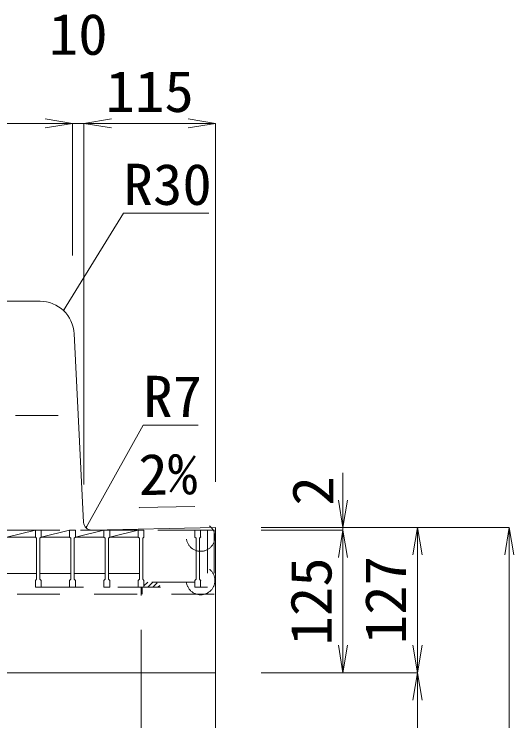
# Model space of a CAD drawing. Units: millimetres at full size; some dimension numbers follow another scale. Extents: x -734 to 58102, y 49499 to 87169.
# Drawn here: x 11038 to 11475, y 77533 to 78151 of the extents above; entities that cross this region are included whole.
import ezdxf
from ezdxf.enums import TextEntityAlignment as Align

# ---------------------------------------------------------------- set-up
doc = ezdxf.new("R2010")
doc.units = ezdxf.units.MM
doc.header["$LTSCALE"] = 50
doc.header["$PDMODE"] = 32
doc.header["$PDSIZE"] = 25
doc.linetypes.add('USER1', pattern=[1.35, 0.75, -0.6])
for name, color, linetype, lineweight in [('寸法線', 7, 'Continuous', 13), ('引出線', 4, 'Continuous', 13), ('本体', 2, 'Continuous', 20), ('ｸﾞﾚｰﾁﾝｸﾞ', 7, 'USER1', 9)]:
    doc.layers.add(name, color=color, linetype=linetype, lineweight=lineweight)
doc.styles.add('ＭＳ 明朝', font='')
doc.styles.get('ＭＳ 明朝').set_extended_font_data('MS Mincho')

# ---------------------------------------------------------------- blocks, each defined once
blk = doc.blocks.new('open_arrow')
at = {"color": 0, "linetype": 'Continuous', "lineweight": -2}
blk.add_lwpolyline([(7.5, 1.25), (0, 0), (7.5, -1.25)], dxfattribs=at)

msp = doc.modelspace()

# ---------------------------------------------------------------- hatches: boundary and pattern name
at = {"layer": 'ｸﾞﾚｰﾁﾝｸﾞ'}
h = msp.add_hatch(dxfattribs=at)
h.set_pattern_fill('USER', color=256, style=0, pattern_type=2)
h.set_pattern_definition([(45, (10285.11, 77332.99), (-2.24506, 2.24506), [37.5, -30])])
h.paths.add_polyline_path([(11195.63, 77654.47), (11195.63, 77649.97), (11176.63, 77649.97), (11151.13, 77649.97), (11151.13, 77654.47), (11176.63, 77654.47)])

# ---------------------------------------------------------------- linework, layer by layer
at = {"layer": '寸法線'}
for p, q in [((10908.63, 78055.83), (11088.63, 78055.83)), ((11146.64, 78055.83), (11040.63, 78055.83)), ((11088.63, 77940.27), (11088.63, 78055.83)), ((11088.63, 77940.27), (11088.63, 78055.83)), ((11098.64, 77739.97), (11098.64, 78055.83)), ((11098.64, 78055.83), (11213.63, 78055.83)), ((11098.64, 77739.97), (11098.64, 78055.83)), ((11213.63, 77742.27), (11213.63, 78055.83)), ((11325.13, 77750.27), (11325.13, 77651.97)), ((11253.63, 77702.27), (11470.61, 77702.27)), ((11253.63, 77702.27), (11325.13, 77702.27)), ((11253.63, 77702.27), (11390.36, 77702.27)), ((11253.63, 77699.97), (11325.13, 77699.97)), ((11253.63, 77699.97), (11325.13, 77699.97)), ((11325.13, 77699.97), (11325.13, 77575.27)), ((11390.36, 77702.27), (11390.36, 77575.27)), ((11470.61, 77702.27), (11470.61, 77025.27)), ((11253.63, 77575.27), (11390.36, 77575.27)), ((11253.63, 77575.27), (11325.13, 77575.27)), ((11253.63, 77575.27), (11390.36, 77575.27)), ((11390.36, 77575.27), (11390.36, 77025.27))]:
    msp.add_line(p, q, dxfattribs=at)
at = {"layer": '引出線'}
for points in [[(11080.76, 77892.01), (11133.22, 77977.34), (11207.9, 77977.34)], [(11100.46, 77702.2), (11150.48, 77791.8), (11198.42, 77791.8)], [(11146.93, 77719.71), (11195.64, 77720.68), (11146.9, 77719.71)]]:
    msp.add_lwpolyline(points, dxfattribs=at)
at = {"layer": '本体'}
for p, q in [((10936.97, 77900.27), (11060.28, 77900.27)), ((11098.3, 77706.76), (11090.04, 77871.89)), ((11213.63, 77702.27), (11105.43, 77700.11)), ((11213.63, 77702.27), (11213.63, 77575.27)), ((11213.63, 77575.27), (10783.63, 77575.27)), ((11148.63, 77345.8), (11148.63, 77575.27)), ((11213.63, 77025.27), (11213.63, 77575.27))]:
    msp.add_line(p, q, dxfattribs=at)
at = {"layer": '本体', "linetype": 'USER1', "lineweight": 9}
for p, q in [((10903.63, 77800.27), (11093.63, 77800.27)), ((11148.63, 77575.27), (11148.63, 77650.27))]:
    msp.add_line(p, q, dxfattribs=at)
at = {"layer": '本体'}
for centre, radius, start, end in [((11060.09, 77870.27), 30, 2.8624, 90), ((11105.29, 77707.11), 7, 182.86255, 271.14576)]:
    msp.add_arc(centre, radius, start, end, dxfattribs=at)
at = {"layer": 'ｸﾞﾚｰﾁﾝｸﾞ'}
for p, q in [((11212.63, 77699.97), (10784.63, 77699.97)), ((11200.63, 77699.97), (10796.63, 77699.97)), ((11031.13, 77693.97), (11056.13, 77699.97)), ((11056.13, 77699.97), (11061.13, 77699.97)), ((11056.13, 77699.97), (11061.13, 77699.97)), ((11056.13, 77699.97), (11061.13, 77699.97)), ((11056.13, 77699.97), (11056.13, 77693.97)), ((11056.13, 77699.97), (11056.13, 77693.97)), ((11056.13, 77699.97), (11056.13, 77693.97)), ((11061.13, 77699.97), (11061.13, 77693.97)), ((11061.13, 77699.97), (11061.13, 77693.97)), ((11061.13, 77699.97), (11061.13, 77693.97)), ((11061.13, 77693.97), (11086.13, 77699.97)), ((11086.13, 77699.97), (11091.13, 77699.97)), ((11086.13, 77699.97), (11091.13, 77699.97)), ((11086.13, 77699.97), (11091.13, 77699.97)), ((11086.13, 77699.97), (11086.13, 77693.97)), ((11086.13, 77699.97), (11086.13, 77693.97)), ((11086.13, 77699.97), (11086.13, 77693.97)), ((11091.13, 77699.97), (11091.13, 77693.97)), ((11091.13, 77699.97), (11091.13, 77693.97)), ((11091.13, 77699.97), (11091.13, 77693.97)), ((11091.13, 77693.97), (11116.13, 77699.97)), ((11116.13, 77699.97), (11121.13, 77699.97)), ((11116.13, 77699.97), (11121.13, 77699.97)), ((11116.13, 77699.97), (11121.13, 77699.97)), ((11116.13, 77699.97), (11116.13, 77693.97)), ((11116.13, 77699.97), (11116.13, 77693.97)), ((11116.13, 77699.97), (11116.13, 77693.97)), ((11121.13, 77699.97), (11121.13, 77693.97)), ((11121.13, 77699.97), (11121.13, 77693.97)), ((11121.13, 77699.97), (11121.13, 77693.97)), ((11121.13, 77693.97), (11146.13, 77699.97)), ((11146.13, 77699.97), (11151.13, 77699.97)), ((11146.13, 77699.97), (11151.13, 77699.97)), ((11146.13, 77699.97), (11151.13, 77699.97)), ((11146.13, 77699.97), (11146.13, 77693.97)), ((11146.13, 77699.97), (11146.13, 77693.97)), ((11146.13, 77699.97), (11146.13, 77693.97)), ((11151.13, 77699.97), (11151.13, 77693.97)), ((11151.13, 77699.97), (11151.13, 77693.97)), ((11151.13, 77699.97), (11151.13, 77693.97)), ((11176.13, 77699.97), (11181.13, 77699.97)), ((11176.13, 77699.97), (11181.13, 77699.97)), ((11176.13, 77699.97), (11181.13, 77699.97)), ((11195.63, 77699.97), (11200.63, 77699.97)), ((11195.63, 77699.97), (11195.63, 77693.97)), ((11195.63, 77699.97), (11200.63, 77699.97)), ((11195.63, 77699.97), (11195.63, 77693.97)), ((11195.63, 77699.97), (11200.63, 77699.97)), ((11195.63, 77699.97), (11195.63, 77693.97)), ((11200.63, 77693.97), (11200.63, 77699.97)), ((11200.63, 77699.97), (11200.63, 77693.97)), ((11200.63, 77699.97), (11200.63, 77693.97)), ((11200.63, 77699.97), (11200.63, 77693.97)), ((11200.63, 77699.97), (11200.63, 77693.97)), ((11200.63, 77699.97), (11200.63, 77693.97)), ((11200.63, 77699.97), (11200.63, 77693.97)), ((11206.63, 77699.97), (11206.63, 77649.97)), ((11212.63, 77699.97), (11212.63, 77643.97)), ((11031.13, 77693.97), (11056.13, 77693.97)), ((11056.13, 77693.97), (11057.13, 77692.97)), ((11056.13, 77693.97), (11057.13, 77692.97)), ((11056.13, 77693.97), (11057.13, 77692.97)), ((11057.13, 77692.97), (11057.13, 77656.97)), ((11057.13, 77692.97), (11057.13, 77656.97)), ((11057.13, 77692.97), (11057.13, 77656.97)), ((11061.13, 77693.97), (11060.13, 77692.97)), ((11061.13, 77693.97), (11060.13, 77692.97)), ((11061.13, 77693.97), (11060.13, 77692.97)), ((11060.13, 77692.97), (11060.13, 77656.97)), ((11060.13, 77692.97), (11060.13, 77656.97)), ((11060.13, 77692.97), (11060.13, 77656.97)), ((11061.13, 77693.97), (11086.13, 77693.97)), ((11086.13, 77693.97), (11087.13, 77692.97)), ((11086.13, 77693.97), (11087.13, 77692.97)), ((11086.13, 77693.97), (11087.13, 77692.97)), ((11087.13, 77692.97), (11087.13, 77656.97)), ((11087.13, 77692.97), (11087.13, 77656.97)), ((11087.13, 77692.97), (11087.13, 77656.97)), ((11091.13, 77693.97), (11090.13, 77692.97)), ((11091.13, 77693.97), (11090.13, 77692.97)), ((11091.13, 77693.97), (11090.13, 77692.97)), ((11090.13, 77692.97), (11090.13, 77656.97)), ((11090.13, 77692.97), (11090.13, 77656.97)), ((11090.13, 77692.97), (11090.13, 77656.97)), ((11091.13, 77693.97), (11116.13, 77693.97)), ((11116.13, 77693.97), (11117.13, 77692.97)), ((11116.13, 77693.97), (11117.13, 77692.97)), ((11116.13, 77693.97), (11117.13, 77692.97)), ((11117.13, 77692.97), (11117.13, 77656.97)), ((11117.13, 77692.97), (11117.13, 77656.97)), ((11117.13, 77692.97), (11117.13, 77656.97)), ((11121.13, 77693.97), (11120.13, 77692.97)), ((11121.13, 77693.97), (11120.13, 77692.97)), ((11121.13, 77693.97), (11120.13, 77692.97)), ((11120.13, 77692.97), (11120.13, 77656.97)), ((11120.13, 77692.97), (11120.13, 77656.97)), ((11120.13, 77692.97), (11120.13, 77656.97)), ((11121.13, 77693.97), (11146.13, 77693.97)), ((11146.13, 77693.97), (11147.13, 77692.97)), ((11146.13, 77693.97), (11147.13, 77692.97)), ((11146.13, 77693.97), (11147.13, 77692.97)), ((11147.13, 77692.97), (11147.13, 77656.97)), ((11147.13, 77692.97), (11147.13, 77656.97)), ((11147.13, 77692.97), (11147.13, 77656.97)), ((11151.13, 77693.97), (11150.13, 77692.97)), ((11151.13, 77693.97), (11150.13, 77692.97)), ((11151.13, 77693.97), (11150.13, 77692.97)), ((11150.13, 77692.97), (11150.13, 77656.97)), ((11150.13, 77692.97), (11150.13, 77656.97)), ((11150.13, 77692.97), (11150.13, 77656.97)), ((11195.63, 77693.97), (11196.63, 77692.97)), ((11195.63, 77693.97), (11196.63, 77692.97)), ((11195.63, 77693.97), (11196.63, 77692.97)), ((11196.63, 77692.97), (11196.63, 77656.97)), ((11196.63, 77692.97), (11196.63, 77656.97)), ((11196.63, 77692.97), (11196.63, 77656.97)), ((11200.63, 77693.97), (11199.63, 77692.97)), ((11200.63, 77693.97), (11199.63, 77692.97)), ((11200.63, 77693.97), (11199.63, 77692.97)), ((11199.63, 77692.97), (11199.63, 77656.97)), ((11199.63, 77692.97), (11199.63, 77656.97)), ((11199.63, 77692.97), (11199.63, 77656.97)), ((11030.13, 77661.97), (11057.13, 77661.97)), ((11060.13, 77661.97), (11087.13, 77661.97)), ((11090.13, 77661.97), (11117.13, 77661.97)), ((11120.13, 77661.97), (11147.13, 77661.97)), ((11056.13, 77655.97), (11057.13, 77656.97)), ((11056.13, 77655.97), (11057.13, 77656.97)), ((11056.13, 77655.97), (11057.13, 77656.97)), ((11056.13, 77649.97), (11056.13, 77655.97)), ((11056.13, 77649.97), (11056.13, 77655.97)), ((11056.13, 77649.97), (11056.13, 77655.97)), ((11061.13, 77655.97), (11060.13, 77656.97)), ((11061.13, 77655.97), (11060.13, 77656.97)), ((11061.13, 77655.97), (11060.13, 77656.97)), ((11061.13, 77649.97), (11061.13, 77655.97)), ((11061.13, 77649.97), (11061.13, 77655.97)), ((11061.13, 77649.97), (11061.13, 77655.97)), ((11086.13, 77655.97), (11087.13, 77656.97)), ((11086.13, 77655.97), (11087.13, 77656.97)), ((11086.13, 77655.97), (11087.13, 77656.97)), ((11086.13, 77649.97), (11086.13, 77655.97)), ((11086.13, 77649.97), (11086.13, 77655.97)), ((11086.13, 77649.97), (11086.13, 77655.97)), ((11091.13, 77655.97), (11090.13, 77656.97)), ((11091.13, 77655.97), (11090.13, 77656.97)), ((11091.13, 77655.97), (11090.13, 77656.97)), ((11091.13, 77649.97), (11091.13, 77655.97)), ((11091.13, 77649.97), (11091.13, 77655.97)), ((11091.13, 77649.97), (11091.13, 77655.97)), ((11116.13, 77655.97), (11117.13, 77656.97)), ((11116.13, 77655.97), (11117.13, 77656.97)), ((11116.13, 77655.97), (11117.13, 77656.97)), ((11116.13, 77649.97), (11116.13, 77655.97)), ((11116.13, 77649.97), (11116.13, 77655.97)), ((11116.13, 77649.97), (11116.13, 77655.97)), ((11121.13, 77655.97), (11120.13, 77656.97)), ((11121.13, 77655.97), (11120.13, 77656.97)), ((11121.13, 77655.97), (11120.13, 77656.97)), ((11121.13, 77649.97), (11121.13, 77655.97)), ((11121.13, 77649.97), (11121.13, 77655.97)), ((11121.13, 77649.97), (11121.13, 77655.97)), ((11146.13, 77655.97), (11147.13, 77656.97)), ((11146.13, 77655.97), (11147.13, 77656.97)), ((11146.13, 77655.97), (11147.13, 77656.97)), ((11146.13, 77649.97), (11146.13, 77655.97)), ((11146.13, 77649.97), (11146.13, 77655.97)), ((11146.13, 77649.97), (11146.13, 77655.97)), ((11151.13, 77655.97), (11150.13, 77656.97)), ((11151.13, 77655.97), (11150.13, 77656.97)), ((11151.13, 77655.97), (11150.13, 77656.97)), ((11151.13, 77649.97), (11151.13, 77655.97)), ((11151.13, 77649.97), (11151.13, 77655.97)), ((11151.13, 77649.97), (11151.13, 77655.97)), ((11195.63, 77654.47), (11151.13, 77654.47)), ((11195.63, 77655.97), (11196.63, 77656.97)), ((11195.63, 77655.97), (11196.63, 77656.97)), ((11195.63, 77655.97), (11196.63, 77656.97)), ((11195.63, 77649.97), (11195.63, 77655.97)), ((11195.63, 77649.97), (11195.63, 77655.97)), ((11195.63, 77649.97), (11195.63, 77655.97)), ((11200.63, 77655.97), (11199.63, 77656.97)), ((11200.63, 77655.97), (11199.63, 77656.97)), ((11200.63, 77655.97), (11199.63, 77656.97)), ((11200.63, 77649.97), (11200.63, 77655.97)), ((11200.63, 77649.97), (11200.63, 77655.97)), ((11200.63, 77649.97), (11200.63, 77655.97)), ((11200.63, 77649.97), (11200.63, 77655.97)), ((11200.63, 77649.97), (11200.63, 77655.97)), ((11200.63, 77649.97), (11200.63, 77655.97)), ((10790.63, 77649.97), (11206.63, 77649.97)), ((11056.13, 77649.97), (11061.13, 77649.97)), ((11056.13, 77649.97), (11061.13, 77649.97)), ((11056.13, 77649.97), (11061.13, 77649.97)), ((11086.13, 77649.97), (11091.13, 77649.97)), ((11086.13, 77649.97), (11091.13, 77649.97)), ((11086.13, 77649.97), (11091.13, 77649.97)), ((11116.13, 77649.97), (11121.13, 77649.97)), ((11116.13, 77649.97), (11121.13, 77649.97)), ((11116.13, 77649.97), (11121.13, 77649.97)), ((11146.13, 77649.97), (11151.13, 77649.97)), ((11146.13, 77649.97), (11151.13, 77649.97)), ((11146.13, 77649.97), (11151.13, 77649.97)), ((11149.63, 77649.97), (11149.63, 77643.97)), ((11195.63, 77649.97), (11200.63, 77649.97)), ((11195.63, 77649.97), (11200.63, 77649.97)), ((11195.63, 77649.97), (11200.63, 77649.97)), ((11212.63, 77643.97), (10784.63, 77643.97))]:
    msp.add_line(p, q, dxfattribs=at)
for p in [(11200.63, 77693.97), (11200.63, 77655.97)]:
    msp.add_point(p, dxfattribs=at)

# ---------------------------------------------------------------- block references
at = {"layer": '寸法線', "xscale": 3.2, "yscale": 3.2}
for p, rotation in [((11088.63, 78055.83), 180), ((11088.63, 78055.83), 180), ((11213.63, 78055.83), 180), ((11325.13, 77702.27), 90), ((11325.13, 77699.97), 270), ((11325.13, 77699.97), 270), ((11390.36, 77702.27), 270), ((11470.61, 77702.27), 270), ((11325.13, 77575.27), 90), ((11390.36, 77575.27), 90), ((11390.36, 77575.27), 270)]:
    msp.add_blockref('open_arrow', p, dxfattribs=dict(at, rotation=rotation))
msp.add_blockref('open_arrow', (11098.64, 78055.83), dxfattribs=at)
msp.add_blockref('open_arrow', (11098.64, 78055.83), dxfattribs=at)
at = {"layer": '引出線'}
for p, xscale, yscale, rotation in [((11080.76, 77892.01), 0.16, 0.16, 58.4), ((11146.93, 77719.71), 0.0533, 0.0533, 1.1), ((11100.46, 77702.2), 0.16, 0.16, 60.8)]:
    msp.add_blockref('open_arrow', p, dxfattribs=dict(at, xscale=xscale, yscale=yscale, rotation=rotation))

# ---------------------------------------------------------------- texts
at = {"layer": '寸法線', "style": 'ＭＳ 明朝', "width": 1.05}
for s, p in [('10', (11093.63, 78133.83)), ('115', (11156.13, 78083.83))]:
    msp.add_text(s, height=36.03, dxfattribs=at).set_placement(p, align=Align.MIDDLE_CENTER)
for s, p in [('2', (11298.7, 77734.33)), ('125', (11297.13, 77637.62)), ('127', (11362.36, 77638.77))]:
    msp.add_text(s, height=36.03, rotation=90, dxfattribs=at).set_placement(p, align=Align.MIDDLE_CENTER)
at = {"layer": '引出線', "style": 'ＭＳ 明朝', "width": 1.05}
for s, p in [('R30', (11133.22, 78020.54)), ('R7', (11150.48, 77835))]:
    msp.add_text(s, height=36.03, dxfattribs=at).set_placement(p, align=Align.TOP_LEFT)
msp.add_text('2%', height=36.03, rotation=1.146, dxfattribs=at).set_placement((11145.96, 77766.6), align=Align.TOP_LEFT)

doc.saveas('drawing.dxf')
